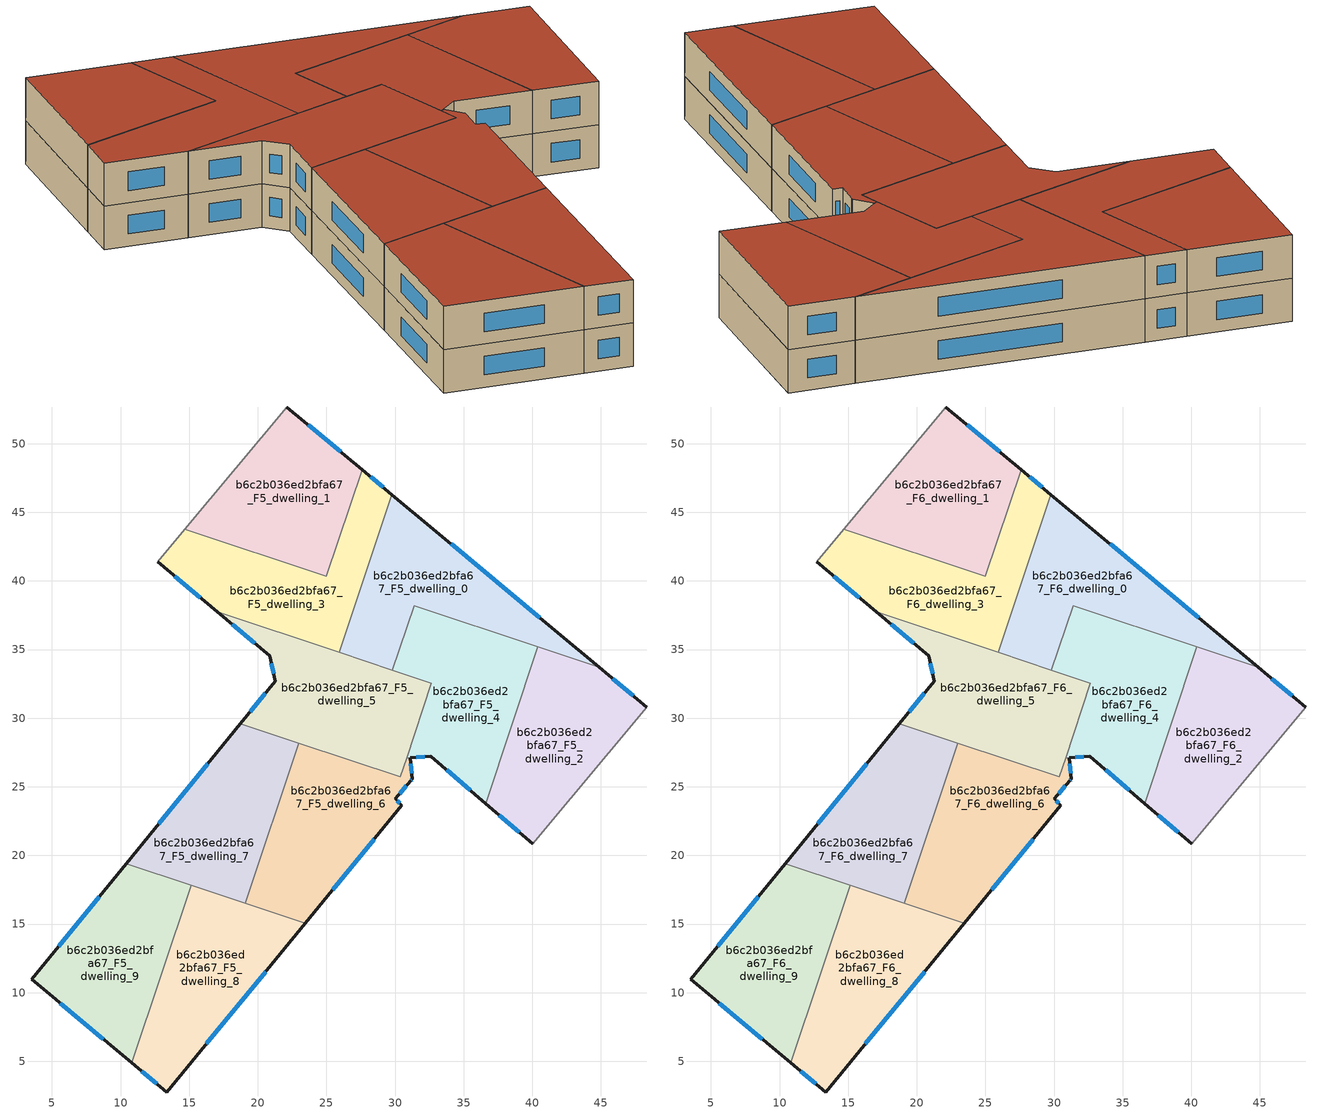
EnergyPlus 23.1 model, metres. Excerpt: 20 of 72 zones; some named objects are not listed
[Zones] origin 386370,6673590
b6c2b036ed2bfa67_F5_dwelling_0
 floor to b6c2b036ed2bfa67_F4_dwelling_0 (EU_floor_Construction): 44.86,33.71 31.38,38.2 29.81,33.49 25.94,34.79 29.77,46.29 z15
 wall outside (EU_wall_Construction): 44.86,33.71 29.77,46.29 z15:18
 wall to b6c2b036ed2bfa67_F5_dwelling_4 (EU_wall_Construction): 29.81,33.49 31.38,38.2 40.41,35.19 z15:18
 wall to b6c2b036ed2bfa67_F5_dwelling_3 (EU_wall_Construction): 29.77,46.29 25.94,34.79 z15:18
 wall to b6c2b036ed2bfa67_F5_dwelling_5 (EU_wall_Construction): 25.94,34.79 29.81,33.49 z15:18
 wall to b6c2b036ed2bfa67_F5_dwelling_2 (EU_wall_Construction): 40.41,35.19 44.86,33.71 z15:18
 window (EU_Window_Construction): 40.55,37.3 34.08,42.7 z15.86:17.14
b6c2b036ed2bfa67_F5_dwelling_1
 floor to b6c2b036ed2bfa67_F4_dwelling_1 (EU_floor_Construction): 27.59,48.11 25,40.33 14.7,43.76 22.13,52.67 z15
 wall outside (EU_wall_Construction): 27.59,48.11 22.13,52.67 z15:18
 wall to b6c2b036ed2bfa67_F5_dwelling_3 (EU_wall_Construction): 14.7,43.76 25,40.33 27.59,48.11 z15:18
 wall adiabatic (EU_wall_Construction): 22.13,52.67 14.7,43.76 z15:18
 window (EU_Window_Construction): 26.03,49.41 23.69,51.36 z15.86:17.14
b6c2b036ed2bfa67_F5_dwelling_2
 floor to b6c2b036ed2bfa67_F4_dwelling_2 (EU_floor_Construction): 44.86,33.71 48.34,30.81 40.01,20.84 36.6,23.77 40.41,35.19 z15
 wall outside (EU_wall_Construction): 36.6,23.77 40.01,20.84 / 48.34,30.81 44.86,33.71 z15:18
 wall to b6c2b036ed2bfa67_F5_dwelling_4 (EU_wall_Construction): 40.41,35.19 36.6,23.77 z15:18
 wall adiabatic (EU_wall_Construction): 40.01,20.84 48.34,30.81 z15:18
 window (EU_Window_Construction): 37.58,22.93 39.04,21.68 / 47.35,31.63 45.85,32.88 z15.86:17.14
b6c2b036ed2bfa67_F5_dwelling_3
 floor to b6c2b036ed2bfa67_F4_dwelling_3 (EU_floor_Construction): 29.77,46.29 25.94,34.79 17.05,37.75 12.71,41.38 14.7,43.76 25,40.33 27.59,48.11 z15
 wall outside (EU_wall_Construction): 29.77,46.29 27.59,48.11 / 12.71,41.38 17.05,37.75 z15:18
 wall adiabatic (EU_wall_Construction): 14.7,43.76 12.71,41.38 z15:18
 wall to b6c2b036ed2bfa67_F5_dwelling_5 (EU_wall_Construction): 17.05,37.75 25.94,34.79 z15:18
 window (EU_Window_Construction): 29.15,46.81 28.22,47.59 / 13.95,40.34 15.81,38.79 z15.86:17.14
b6c2b036ed2bfa67_F5_dwelling_4
 floor to b6c2b036ed2bfa67_F4_dwelling_4 (EU_floor_Construction): 40.41,35.19 36.6,23.77 32.61,27.21 31.1,27.11 30.83,27.09 32.65,32.55 29.81,33.49 31.38,38.2 z15
 wall outside (EU_wall_Construction): 31.1,27.11 32.61,27.21 36.6,23.77 z15:18
 wall to b6c2b036ed2bfa67_F5_dwelling_6 (EU_wall_Construction): 30.83,27.09 31.09,27.11 z15:18
 wall to b6c2b036ed2bfa67_F5_dwelling_5 (EU_wall_Construction): 29.81,33.49 32.65,32.55 30.83,27.09 z15:18
 window (EU_Window_Construction): 33.75,26.23 35.46,24.75 / 31.53,27.14 32.18,27.18 z15.86:17.14
b6c2b036ed2bfa67_F5_dwelling_5
 floor to b6c2b036ed2bfa67_F4_dwelling_5 (EU_floor_Construction): 32.65,32.55 30.37,25.72 18.73,29.6 21.26,32.69 20.89,34.54 17.05,37.75 z15
 wall outside (EU_wall_Construction): 17.05,37.75 20.89,34.54 21.26,32.69 18.73,29.6 z15:18
 wall to b6c2b036ed2bfa67_F5_dwelling_6 (EU_wall_Construction): 22.99,28.18 30.37,25.72 30.83,27.09 z15:18
 wall to b6c2b036ed2bfa67_F5_dwelling_7 (EU_wall_Construction): 18.73,29.6 22.99,28.18 z15:18
 window (EU_Window_Construction): 20.99,34.02 21.15,33.22 / 18.15,36.83 19.79,35.46 / 20.53,31.81 19.45,30.48 z15.86:17.14
b6c2b036ed2bfa67_F5_dwelling_6
 floor to b6c2b036ed2bfa67_F4_dwelling_6 (EU_floor_Construction): 31.1,27.11 31.25,25.56 31.15,25.45 30.01,24.13 30.49,23.65 23.44,15.05 19.1,16.5 22.99,28.18 30.37,25.72 30.83,27.09 z15
 wall outside (EU_wall_Construction): 23.44,15.05 30.49,23.65 30.01,24.13 31.15,25.45 31.25,25.56 31.09,27.11 z15:18
 wall to b6c2b036ed2bfa67_F5_dwelling_7 (EU_wall_Construction): 22.99,28.18 19.1,16.5 z15:18
 wall to b6c2b036ed2bfa67_F5_dwelling_8 (EU_wall_Construction): 19.1,16.5 23.44,15.05 z15:18
 window (EU_Window_Construction): 31.2,26 31.14,26.67 / 31.18,25.49 31.22,25.53 / 30.34,24.51 30.83,25.08 / 30.35,23.78 30.15,23.99 / 25.46,17.51 28.47,21.19 z15.86:17.14
b6c2b036ed2bfa67_F5_dwelling_7
 floor to b6c2b036ed2bfa67_F4_dwelling_7 (EU_floor_Construction): 22.99,28.18 19.1,16.5 10.4,19.4 18.73,29.6 z15
 wall outside (EU_wall_Construction): 18.73,29.6 10.4,19.4 z15:18
 wall to b6c2b036ed2bfa67_F5_dwelling_9 (EU_wall_Construction): 10.4,19.4 15.15,17.82 z15:18
 wall to b6c2b036ed2bfa67_F5_dwelling_8 (EU_wall_Construction): 15.15,17.82 19.1,16.5 z15:18
 window (EU_Window_Construction): 16.35,26.68 12.78,22.31 z15.86:17.14
b6c2b036ed2bfa67_F5_dwelling_8
 floor to b6c2b036ed2bfa67_F4_dwelling_8 (EU_floor_Construction): 23.44,15.05 13.37,2.77 10.84,4.88 15.15,17.82 z15
 wall outside (EU_wall_Construction): 10.84,4.88 13.37,2.77 23.44,15.05 z15:18
 wall to b6c2b036ed2bfa67_F5_dwelling_9 (EU_wall_Construction): 15.15,17.82 10.84,4.88 z15:18
 window (EU_Window_Construction): 11.56,4.28 12.65,3.37 / 16.25,6.28 20.56,11.54 z15.86:17.14
b6c2b036ed2bfa67_F5_dwelling_9
 floor to b6c2b036ed2bfa67_F4_dwelling_9 (EU_floor_Construction): 15.15,17.82 10.84,4.88 3.53,10.98 10.4,19.4 z15
 wall outside (EU_wall_Construction): 10.4,19.4 3.53,10.98 10.84,4.88 z15:18
 window (EU_Window_Construction): 5.62,9.24 8.75,6.63 / 8.44,16.99 5.49,13.39 z15.86:17.14
b6c2b036ed2bfa67_F6_dwelling_0
 floor to b6c2b036ed2bfa67_F5_dwelling_0 (EU_floor_Construction): 44.86,33.71 31.38,38.2 29.81,33.49 25.94,34.79 29.77,46.29 z18
 wall outside (EU_wall_Construction): 44.86,33.71 29.77,46.29 z18:21
 wall to b6c2b036ed2bfa67_F6_dwelling_4 (EU_wall_Construction): 29.81,33.49 31.38,38.2 40.41,35.19 z18:21
 wall to b6c2b036ed2bfa67_F6_dwelling_3 (EU_wall_Construction): 29.77,46.29 25.94,34.79 z18:21
 wall to b6c2b036ed2bfa67_F6_dwelling_5 (EU_wall_Construction): 25.94,34.79 29.81,33.49 z18:21
 wall to b6c2b036ed2bfa67_F6_dwelling_2 (EU_wall_Construction): 40.41,35.19 44.86,33.71 z18:21
 window (EU_Window_Construction): 40.55,37.3 34.08,42.7 z18.86:20.14
 roof outside (EU_roof_Construction): 44.86,33.71 29.77,46.29 25.94,34.79 29.81,33.49 31.38,38.2 z21
b6c2b036ed2bfa67_F6_dwelling_1
 floor to b6c2b036ed2bfa67_F5_dwelling_1 (EU_floor_Construction): 27.59,48.11 25,40.33 14.7,43.76 22.13,52.67 z18
 wall outside (EU_wall_Construction): 27.59,48.11 22.13,52.67 z18:21
 wall to b6c2b036ed2bfa67_F6_dwelling_3 (EU_wall_Construction): 14.7,43.76 25,40.33 27.59,48.11 z18:21
 wall adiabatic (EU_wall_Construction): 22.13,52.67 14.7,43.76 z18:21
 window (EU_Window_Construction): 26.03,49.41 23.69,51.36 z18.86:20.14
 roof outside (EU_roof_Construction): 25,40.33 27.59,48.11 22.13,52.67 14.7,43.76 z21
b6c2b036ed2bfa67_F6_dwelling_2
 floor to b6c2b036ed2bfa67_F5_dwelling_2 (EU_floor_Construction): 44.86,33.71 48.34,30.81 40.01,20.84 36.6,23.77 40.41,35.19 z18
 wall outside (EU_wall_Construction): 36.6,23.77 40.01,20.84 / 48.34,30.81 44.86,33.71 z18:21
 wall to b6c2b036ed2bfa67_F6_dwelling_4 (EU_wall_Construction): 40.41,35.19 36.6,23.77 z18:21
 wall adiabatic (EU_wall_Construction): 40.01,20.84 48.34,30.81 z18:21
 window (EU_Window_Construction): 37.58,22.93 39.04,21.68 / 47.35,31.63 45.85,32.88 z18.86:20.14
 roof outside (EU_roof_Construction): 40.01,20.84 48.34,30.81 44.86,33.71 40.41,35.19 36.6,23.77 z21
b6c2b036ed2bfa67_F6_dwelling_3
 floor to b6c2b036ed2bfa67_F5_dwelling_3 (EU_floor_Construction): 29.77,46.29 25.94,34.79 17.05,37.75 12.71,41.38 14.7,43.76 25,40.33 27.59,48.11 z18
 wall outside (EU_wall_Construction): 29.77,46.29 27.59,48.11 / 12.71,41.38 17.05,37.75 z18:21
 wall adiabatic (EU_wall_Construction): 14.7,43.76 12.71,41.38 z18:21
 wall to b6c2b036ed2bfa67_F6_dwelling_5 (EU_wall_Construction): 17.05,37.75 25.94,34.79 z18:21
 window (EU_Window_Construction): 29.15,46.81 28.22,47.59 / 13.95,40.34 15.81,38.79 z18.86:20.14
 roof outside (EU_roof_Construction): 25.94,34.79 29.77,46.29 27.59,48.11 25,40.33 14.7,43.76 12.71,41.38 17.05,37.75 z21
b6c2b036ed2bfa67_F6_dwelling_4
 floor to b6c2b036ed2bfa67_F5_dwelling_4 (EU_floor_Construction): 40.41,35.19 36.6,23.77 32.61,27.21 31.1,27.11 30.83,27.09 32.65,32.55 29.81,33.49 31.38,38.2 z18
 wall outside (EU_wall_Construction): 31.1,27.11 32.61,27.21 36.6,23.77 z18:21
 wall to b6c2b036ed2bfa67_F6_dwelling_6 (EU_wall_Construction): 30.83,27.09 31.09,27.11 z18:21
 wall to b6c2b036ed2bfa67_F6_dwelling_5 (EU_wall_Construction): 29.81,33.49 32.65,32.55 30.83,27.09 z18:21
 window (EU_Window_Construction): 33.75,26.23 35.46,24.75 / 31.53,27.14 32.18,27.18 z18.86:20.14
 roof outside (EU_roof_Construction): 36.6,23.77 40.41,35.19 31.38,38.2 29.81,33.49 32.65,32.55 30.83,27.09 31.09,27.11 32.61,27.21 z21
b6c2b036ed2bfa67_F6_dwelling_5
 floor to b6c2b036ed2bfa67_F5_dwelling_5 (EU_floor_Construction): 32.65,32.55 30.37,25.72 18.73,29.6 21.26,32.69 20.89,34.54 17.05,37.75 z18
 wall outside (EU_wall_Construction): 17.05,37.75 20.89,34.54 21.26,32.69 18.73,29.6 z18:21
 wall to b6c2b036ed2bfa67_F6_dwelling_6 (EU_wall_Construction): 22.99,28.18 30.37,25.72 30.83,27.09 z18:21
 wall to b6c2b036ed2bfa67_F6_dwelling_7 (EU_wall_Construction): 18.73,29.6 22.99,28.18 z18:21
 window (EU_Window_Construction): 20.99,34.02 21.15,33.22 / 18.15,36.83 19.79,35.46 / 20.53,31.81 19.45,30.48 z18.86:20.14
 roof outside (EU_roof_Construction): 30.37,25.72 32.65,32.55 17.05,37.75 20.89,34.54 21.26,32.69 18.73,29.6 z21
b6c2b036ed2bfa67_F6_dwelling_6
 floor to b6c2b036ed2bfa67_F5_dwelling_6 (EU_floor_Construction): 31.1,27.11 31.25,25.56 31.15,25.45 30.01,24.13 30.49,23.65 23.44,15.05 19.1,16.5 22.99,28.18 30.37,25.72 30.83,27.09 z18
 wall outside (EU_wall_Construction): 23.44,15.05 30.49,23.65 30.01,24.13 31.15,25.45 31.25,25.56 31.09,27.11 z18:21
 wall to b6c2b036ed2bfa67_F6_dwelling_7 (EU_wall_Construction): 22.99,28.18 19.1,16.5 z18:21
 wall to b6c2b036ed2bfa67_F6_dwelling_8 (EU_wall_Construction): 19.1,16.5 23.44,15.05 z18:21
 window (EU_Window_Construction): 31.2,26 31.14,26.67 / 31.18,25.49 31.22,25.53 / 30.34,24.51 30.83,25.08 / 30.35,23.78 30.15,23.99 / 25.46,17.51 28.47,21.19 z18.86:20.14
 roof outside (EU_roof_Construction): 23.44,15.05 30.49,23.65 30.01,24.13 31.15,25.45 31.25,25.56 31.09,27.11 30.83,27.09 30.37,25.72 22.99,28.18 19.1,16.5 z21
b6c2b036ed2bfa67_F6_dwelling_7
 floor to b6c2b036ed2bfa67_F5_dwelling_7 (EU_floor_Construction): 22.99,28.18 19.1,16.5 10.4,19.4 18.73,29.6 z18
 wall outside (EU_wall_Construction): 18.73,29.6 10.4,19.4 z18:21
 wall to b6c2b036ed2bfa67_F6_dwelling_9 (EU_wall_Construction): 10.4,19.4 15.15,17.82 z18:21
 wall to b6c2b036ed2bfa67_F6_dwelling_8 (EU_wall_Construction): 15.15,17.82 19.1,16.5 z18:21
 window (EU_Window_Construction): 16.35,26.68 12.78,22.31 z18.86:20.14
 roof outside (EU_roof_Construction): 19.1,16.5 22.99,28.18 18.73,29.6 10.4,19.4 z21
b6c2b036ed2bfa67_F6_dwelling_8
 floor to b6c2b036ed2bfa67_F5_dwelling_8 (EU_floor_Construction): 23.44,15.05 13.37,2.77 10.84,4.88 15.15,17.82 z18
 wall outside (EU_wall_Construction): 10.84,4.88 13.37,2.77 23.44,15.05 z18:21
 wall to b6c2b036ed2bfa67_F6_dwelling_9 (EU_wall_Construction): 15.15,17.82 10.84,4.88 z18:21
 window (EU_Window_Construction): 11.56,4.28 12.65,3.37 / 16.25,6.28 20.56,11.54 z18.86:20.14
 roof outside (EU_roof_Construction): 13.37,2.77 23.44,15.05 15.15,17.82 10.84,4.88 z21
b6c2b036ed2bfa67_F6_dwelling_9
 floor to b6c2b036ed2bfa67_F5_dwelling_9 (EU_floor_Construction): 15.15,17.82 10.84,4.88 3.53,10.98 10.4,19.4 z18
 wall outside (EU_wall_Construction): 10.4,19.4 3.53,10.98 10.84,4.88 z18:21
 window (EU_Window_Construction): 5.62,9.24 8.75,6.63 / 8.44,16.99 5.49,13.39 z18.86:20.14
 roof outside (EU_roof_Construction): 10.84,4.88 15.15,17.82 10.4,19.4 3.53,10.98 z21
[Building]
EU S2 Campaign: North Axis=0; Terrain=City; Solar Distribution=FullExterior
[Site:Location]
Helsinki-Vantaa.AP: Latitude=60.317; Longitude=24.963; Time Zone=2; Elevation=54.6
[SizingPeriod:WeatherFileDays]
AnnualSizingPeriod: Begin Month=1; Begin Day of Month=1; End Month=12; End Day of Month=31; Day of Week for Start Day=Monday; Use Weather File Daylight Saving Period=No; Use Weather File Rain and Snow Indicators=No
[MATERIAL]
EU_InternalMass_Material: Roughness=MediumRough; Thickness=0.1; Conductivity=1; Density=1800; Specific Heat=900; Thermal Absorptance=0.9; Solar Absorptance=0.7; Visible Absorptance=0.7
[MATERIAL:NOMASS] Roughness=MediumRough; Thermal Absorptance=0.9; Solar Absorptance=0.7; Visible Absorptance=0.7
Name | Thermal Resistance
EU_wall_NoMass | 1.10183
EU_roof_NoMass; EU_floor_NoMass | 1.70606
[WINDOWMATERIAL:SIMPLEGLAZINGSYSTEM]
EU_Window_SimpleGlazing: UFactor=3.11035; Solar Heat Gain Coefficient=0.8; Visible Transmittance=0.8
[CONSTRUCTION]
EU_wall_Construction: EU_wall_NoMass
EU_roof_Construction: EU_roof_NoMass
EU_floor_Construction: EU_floor_NoMass
EU_Window_Construction: EU_Window_SimpleGlazing
EU_InternalMass_Construction: EU_InternalMass_Material
[ZONE] Type=1; Multiplier=1; Ceiling Height=autocalculate; Floor Area=autocalculate; Part of Total Floor Area=Yes
Name | Volume
b6c2b036ed2bfa67_F5_dwelling_0; b6c2b036ed2bfa67_F6_dwelling_0 | 257.45
b6c2b036ed2bfa67_F5_dwelling_1; b6c2b036ed2bfa67_F6_dwelling_1; b6c2b036ed2bfa67_F5_dwelling_9; b6c2b036ed2bfa67_F6_dwelling_9 | 257.443
b6c2b036ed2bfa67_F5_dwelling_2; b6c2b036ed2bfa67_F6_dwelling_2 | 260.049
b6c2b036ed2bfa67_F5_dwelling_3; b6c2b036ed2bfa67_F6_dwelling_3 | 257.451
b6c2b036ed2bfa67_F5_dwelling_4; b6c2b036ed2bfa67_F6_dwelling_4 | 257.403
b6c2b036ed2bfa67_F5_dwelling_5; b6c2b036ed2bfa67_F6_dwelling_5 | 262.64
b6c2b036ed2bfa67_F5_dwelling_6; b6c2b036ed2bfa67_F6_dwelling_6 | 254.85
b6c2b036ed2bfa67_F5_dwelling_7; b6c2b036ed2bfa67_F6_dwelling_7 | 252.155
b6c2b036ed2bfa67_F5_dwelling_8; b6c2b036ed2bfa67_F6_dwelling_8 | 257.437
[INTERNALMASS] Construction=EU_InternalMass_Construction
Name | Zone or ZoneList | Surface Area
b6c2b036ed2bfa67_F5_dwelling_0_EU_InternalMass | b6c2b036ed2bfa67_F5_dwelling_0 | 85.8184
b6c2b036ed2bfa67_F5_dwelling_1_EU_InternalMass | b6c2b036ed2bfa67_F5_dwelling_1 | 85.8175
b6c2b036ed2bfa67_F5_dwelling_2_EU_InternalMass | b6c2b036ed2bfa67_F5_dwelling_2 | 86.6833
b6c2b036ed2bfa67_F5_dwelling_3_EU_InternalMass | b6c2b036ed2bfa67_F5_dwelling_3 | 85.8167
b6c2b036ed2bfa67_F5_dwelling_4_EU_InternalMass | b6c2b036ed2bfa67_F5_dwelling_4 | 85.8005
b6c2b036ed2bfa67_F5_dwelling_5_EU_InternalMass | b6c2b036ed2bfa67_F5_dwelling_5 | 87.5575
b6c2b036ed2bfa67_F5_dwelling_6_EU_InternalMass | b6c2b036ed2bfa67_F5_dwelling_6 | 84.9508
b6c2b036ed2bfa67_F5_dwelling_7_EU_InternalMass | b6c2b036ed2bfa67_F5_dwelling_7 | 84.0559
b6c2b036ed2bfa67_F5_dwelling_8_EU_InternalMass | b6c2b036ed2bfa67_F5_dwelling_8 | 85.8142
b6c2b036ed2bfa67_F5_dwelling_9_EU_InternalMass | b6c2b036ed2bfa67_F5_dwelling_9 | 85.8156
b6c2b036ed2bfa67_F6_dwelling_0_EU_InternalMass | b6c2b036ed2bfa67_F6_dwelling_0 | 85.8184
b6c2b036ed2bfa67_F6_dwelling_1_EU_InternalMass | b6c2b036ed2bfa67_F6_dwelling_1 | 85.8175
b6c2b036ed2bfa67_F6_dwelling_2_EU_InternalMass | b6c2b036ed2bfa67_F6_dwelling_2 | 86.6833
b6c2b036ed2bfa67_F6_dwelling_3_EU_InternalMass | b6c2b036ed2bfa67_F6_dwelling_3 | 85.8167
b6c2b036ed2bfa67_F6_dwelling_4_EU_InternalMass | b6c2b036ed2bfa67_F6_dwelling_4 | 85.8005
b6c2b036ed2bfa67_F6_dwelling_5_EU_InternalMass | b6c2b036ed2bfa67_F6_dwelling_5 | 87.5575
b6c2b036ed2bfa67_F6_dwelling_6_EU_InternalMass | b6c2b036ed2bfa67_F6_dwelling_6 | 84.9508
b6c2b036ed2bfa67_F6_dwelling_7_EU_InternalMass | b6c2b036ed2bfa67_F6_dwelling_7 | 84.0559
b6c2b036ed2bfa67_F6_dwelling_8_EU_InternalMass | b6c2b036ed2bfa67_F6_dwelling_8 | 85.8142
b6c2b036ed2bfa67_F6_dwelling_9_EU_InternalMass | b6c2b036ed2bfa67_F6_dwelling_9 | 85.8156
[OTHEREQUIPMENT] Fuel Type=Electricity; Design Level Calculation Method=Watts/Area; Power per Zone Floor Area=1; Fraction Latent=0; Fraction Radiant=0; Fraction Lost=0; Carbon Dioxide Generation Rate=0; EndUse Subcategory=EU_Step8_InternalGains
Name | Zone or ZoneList or Space or SpaceList | Schedule
EU_Step8_InternalGain_b6c2b036ed2bfa67_F5_dwelling_0_f000 | b6c2b036ed2bfa67_F5_dwelling_0 | EU_Step8_GainSchedule_b6c2b036ed2bfa67_F5_dwelling_0_f000
EU_Step8_InternalGain_b6c2b036ed2bfa67_F5_dwelling_1_f000 | b6c2b036ed2bfa67_F5_dwelling_1 | EU_Step8_GainSchedule_b6c2b036ed2bfa67_F5_dwelling_1_f000
EU_Step8_InternalGain_b6c2b036ed2bfa67_F5_dwelling_2_f000 | b6c2b036ed2bfa67_F5_dwelling_2 | EU_Step8_GainSchedule_b6c2b036ed2bfa67_F5_dwelling_2_f000
EU_Step8_InternalGain_b6c2b036ed2bfa67_F5_dwelling_3_f000 | b6c2b036ed2bfa67_F5_dwelling_3 | EU_Step8_GainSchedule_b6c2b036ed2bfa67_F5_dwelling_3_f000
EU_Step8_InternalGain_b6c2b036ed2bfa67_F5_dwelling_4_f000 | b6c2b036ed2bfa67_F5_dwelling_4 | EU_Step8_GainSchedule_b6c2b036ed2bfa67_F5_dwelling_4_f000
EU_Step8_InternalGain_b6c2b036ed2bfa67_F5_dwelling_5_f000 | b6c2b036ed2bfa67_F5_dwelling_5 | EU_Step8_GainSchedule_b6c2b036ed2bfa67_F5_dwelling_5_f000
EU_Step8_InternalGain_b6c2b036ed2bfa67_F5_dwelling_6_f000 | b6c2b036ed2bfa67_F5_dwelling_6 | EU_Step8_GainSchedule_b6c2b036ed2bfa67_F5_dwelling_6_f000
EU_Step8_InternalGain_b6c2b036ed2bfa67_F5_dwelling_7_f000 | b6c2b036ed2bfa67_F5_dwelling_7 | EU_Step8_GainSchedule_b6c2b036ed2bfa67_F5_dwelling_7_f000
EU_Step8_InternalGain_b6c2b036ed2bfa67_F5_dwelling_8_f000 | b6c2b036ed2bfa67_F5_dwelling_8 | EU_Step8_GainSchedule_b6c2b036ed2bfa67_F5_dwelling_8_f000
EU_Step8_InternalGain_b6c2b036ed2bfa67_F5_dwelling_9_f000 | b6c2b036ed2bfa67_F5_dwelling_9 | EU_Step8_GainSchedule_b6c2b036ed2bfa67_F5_dwelling_9_f000
EU_Step8_InternalGain_b6c2b036ed2bfa67_F6_dwelling_0_f000 | b6c2b036ed2bfa67_F6_dwelling_0 | EU_Step8_GainSchedule_b6c2b036ed2bfa67_F6_dwelling_0_f000
EU_Step8_InternalGain_b6c2b036ed2bfa67_F6_dwelling_1_f000 | b6c2b036ed2bfa67_F6_dwelling_1 | EU_Step8_GainSchedule_b6c2b036ed2bfa67_F6_dwelling_1_f000
EU_Step8_InternalGain_b6c2b036ed2bfa67_F6_dwelling_2_f000 | b6c2b036ed2bfa67_F6_dwelling_2 | EU_Step8_GainSchedule_b6c2b036ed2bfa67_F6_dwelling_2_f000
EU_Step8_InternalGain_b6c2b036ed2bfa67_F6_dwelling_3_f000 | b6c2b036ed2bfa67_F6_dwelling_3 | EU_Step8_GainSchedule_b6c2b036ed2bfa67_F6_dwelling_3_f000
EU_Step8_InternalGain_b6c2b036ed2bfa67_F6_dwelling_4_f000 | b6c2b036ed2bfa67_F6_dwelling_4 | EU_Step8_GainSchedule_b6c2b036ed2bfa67_F6_dwelling_4_f000
EU_Step8_InternalGain_b6c2b036ed2bfa67_F6_dwelling_5_f000 | b6c2b036ed2bfa67_F6_dwelling_5 | EU_Step8_GainSchedule_b6c2b036ed2bfa67_F6_dwelling_5_f000
EU_Step8_InternalGain_b6c2b036ed2bfa67_F6_dwelling_6_f000 | b6c2b036ed2bfa67_F6_dwelling_6 | EU_Step8_GainSchedule_b6c2b036ed2bfa67_F6_dwelling_6_f000
EU_Step8_InternalGain_b6c2b036ed2bfa67_F6_dwelling_7_f000 | b6c2b036ed2bfa67_F6_dwelling_7 | EU_Step8_GainSchedule_b6c2b036ed2bfa67_F6_dwelling_7_f000
EU_Step8_InternalGain_b6c2b036ed2bfa67_F6_dwelling_8_f000 | b6c2b036ed2bfa67_F6_dwelling_8 | EU_Step8_GainSchedule_b6c2b036ed2bfa67_F6_dwelling_8_f000
EU_Step8_InternalGain_b6c2b036ed2bfa67_F6_dwelling_9_f000 | b6c2b036ed2bfa67_F6_dwelling_9 | EU_Step8_GainSchedule_b6c2b036ed2bfa67_F6_dwelling_9_f000
[ZONEVENTILATION:DESIGNFLOWRATE] Schedule=EU_AlwaysOn; Design Flow Rate Calculation Method=AirChanges/Hour; Air Changes per Hour=0.756316; Ventilation Type=Natural; Fan Pressure Rise=0; Fan Total Efficiency=1; Constant Term Coefficient=1; Temperature Term Coefficient=0; Velocity Term Coefficient=0; Velocity Squared Term Coefficient=0; Minimum Indoor Temperature=-100; Maximum Indoor Temperature=100; Delta Temperature=-100; Minimum Outdoor Temperature=-100; Maximum Outdoor Temperature=100; Maximum Wind Speed=40
Name | Zone or ZoneList or Space or SpaceList
EU_ConstantAir_b6c2b036ed2bfa67_F5_dwelling_0 | b6c2b036ed2bfa67_F5_dwelling_0
EU_ConstantAir_b6c2b036ed2bfa67_F5_dwelling_1 | b6c2b036ed2bfa67_F5_dwelling_1
EU_ConstantAir_b6c2b036ed2bfa67_F5_dwelling_2 | b6c2b036ed2bfa67_F5_dwelling_2
EU_ConstantAir_b6c2b036ed2bfa67_F5_dwelling_3 | b6c2b036ed2bfa67_F5_dwelling_3
EU_ConstantAir_b6c2b036ed2bfa67_F5_dwelling_4 | b6c2b036ed2bfa67_F5_dwelling_4
EU_ConstantAir_b6c2b036ed2bfa67_F5_dwelling_5 | b6c2b036ed2bfa67_F5_dwelling_5
EU_ConstantAir_b6c2b036ed2bfa67_F5_dwelling_6 | b6c2b036ed2bfa67_F5_dwelling_6
EU_ConstantAir_b6c2b036ed2bfa67_F5_dwelling_7 | b6c2b036ed2bfa67_F5_dwelling_7
EU_ConstantAir_b6c2b036ed2bfa67_F5_dwelling_8 | b6c2b036ed2bfa67_F5_dwelling_8
EU_ConstantAir_b6c2b036ed2bfa67_F5_dwelling_9 | b6c2b036ed2bfa67_F5_dwelling_9
EU_ConstantAir_b6c2b036ed2bfa67_F6_dwelling_0 | b6c2b036ed2bfa67_F6_dwelling_0
EU_ConstantAir_b6c2b036ed2bfa67_F6_dwelling_1 | b6c2b036ed2bfa67_F6_dwelling_1
EU_ConstantAir_b6c2b036ed2bfa67_F6_dwelling_2 | b6c2b036ed2bfa67_F6_dwelling_2
EU_ConstantAir_b6c2b036ed2bfa67_F6_dwelling_3 | b6c2b036ed2bfa67_F6_dwelling_3
EU_ConstantAir_b6c2b036ed2bfa67_F6_dwelling_4 | b6c2b036ed2bfa67_F6_dwelling_4
EU_ConstantAir_b6c2b036ed2bfa67_F6_dwelling_5 | b6c2b036ed2bfa67_F6_dwelling_5
EU_ConstantAir_b6c2b036ed2bfa67_F6_dwelling_6 | b6c2b036ed2bfa67_F6_dwelling_6
EU_ConstantAir_b6c2b036ed2bfa67_F6_dwelling_7 | b6c2b036ed2bfa67_F6_dwelling_7
EU_ConstantAir_b6c2b036ed2bfa67_F6_dwelling_8 | b6c2b036ed2bfa67_F6_dwelling_8
EU_ConstantAir_b6c2b036ed2bfa67_F6_dwelling_9 | b6c2b036ed2bfa67_F6_dwelling_9
[HVACTEMPLATE:ZONE:IDEALLOADSAIRSYSTEM] System Availability Schedule=EU_AlwaysOn; Maximum Heating Supply Air Temperature=50; Minimum Cooling Supply Air Temperature=13; Maximum Heating Supply Air Humidity Ratio=0.0156; Minimum Cooling Supply Air Humidity Ratio=0.0077; Heating Limit=NoLimit; Cooling Limit=NoLimit; Heating Availability Schedule=EU_AlwaysOn; Cooling Availability Schedule=EU_CoolingOff; Dehumidification Control Type=ConstantSensibleHeatRatio; Cooling Sensible Heat Ratio=0.7; Dehumidification Setpoint=60; Humidification Control Type=None; Humidification Setpoint=30; Outdoor Air Method=None; Outdoor Air Flow Rate per Person=0.00944; Outdoor Air Flow Rate per Zone Floor Area=0; Outdoor Air Flow Rate per Zone=0; Demand Controlled Ventilation Type=None; Outdoor Air Economizer Type=NoEconomizer; Heat Recovery Type=None; Sensible Heat Recovery Effectiveness=0.7; Latent Heat Recovery Effectiveness=0.65
Name | Template Thermostat
b6c2b036ed2bfa67_F5_dwelling_0 | EU_HeatOnly_b6c2b036ed2bfa67_F5_dwelling_0
b6c2b036ed2bfa67_F5_dwelling_1 | EU_HeatOnly_b6c2b036ed2bfa67_F5_dwelling_1
b6c2b036ed2bfa67_F5_dwelling_2 | EU_HeatOnly_b6c2b036ed2bfa67_F5_dwelling_2
b6c2b036ed2bfa67_F5_dwelling_3 | EU_HeatOnly_b6c2b036ed2bfa67_F5_dwelling_3
b6c2b036ed2bfa67_F5_dwelling_4 | EU_HeatOnly_b6c2b036ed2bfa67_F5_dwelling_4
b6c2b036ed2bfa67_F5_dwelling_5 | EU_HeatOnly_b6c2b036ed2bfa67_F5_dwelling_5
b6c2b036ed2bfa67_F5_dwelling_6 | EU_HeatOnly_b6c2b036ed2bfa67_F5_dwelling_6
b6c2b036ed2bfa67_F5_dwelling_7 | EU_HeatOnly_b6c2b036ed2bfa67_F5_dwelling_7
b6c2b036ed2bfa67_F5_dwelling_8 | EU_HeatOnly_b6c2b036ed2bfa67_F5_dwelling_8
b6c2b036ed2bfa67_F5_dwelling_9 | EU_HeatOnly_b6c2b036ed2bfa67_F5_dwelling_9
b6c2b036ed2bfa67_F6_dwelling_0 | EU_HeatOnly_b6c2b036ed2bfa67_F6_dwelling_0
b6c2b036ed2bfa67_F6_dwelling_1 | EU_HeatOnly_b6c2b036ed2bfa67_F6_dwelling_1
b6c2b036ed2bfa67_F6_dwelling_2 | EU_HeatOnly_b6c2b036ed2bfa67_F6_dwelling_2
b6c2b036ed2bfa67_F6_dwelling_3 | EU_HeatOnly_b6c2b036ed2bfa67_F6_dwelling_3
b6c2b036ed2bfa67_F6_dwelling_4 | EU_HeatOnly_b6c2b036ed2bfa67_F6_dwelling_4
b6c2b036ed2bfa67_F6_dwelling_5 | EU_HeatOnly_b6c2b036ed2bfa67_F6_dwelling_5
b6c2b036ed2bfa67_F6_dwelling_6 | EU_HeatOnly_b6c2b036ed2bfa67_F6_dwelling_6
b6c2b036ed2bfa67_F6_dwelling_7 | EU_HeatOnly_b6c2b036ed2bfa67_F6_dwelling_7
b6c2b036ed2bfa67_F6_dwelling_8 | EU_HeatOnly_b6c2b036ed2bfa67_F6_dwelling_8
b6c2b036ed2bfa67_F6_dwelling_9 | EU_HeatOnly_b6c2b036ed2bfa67_F6_dwelling_9
[SIZING:ZONE] Zone Cooling Design Supply Air Temperature Input Method=SupplyAirTemperature; Zone Cooling Design Supply Air Temperature=13; Zone Heating Design Supply Air Temperature Input Method=SupplyAirTemperature; Zone Heating Design Supply Air Temperature=50; Zone Cooling Design Supply Air Humidity Ratio=0.008; Zone Heating Design Supply Air Humidity Ratio=0.008; Cooling Design Air Flow Method=DesignDay; Cooling Design Air Flow Rate=0; Cooling Minimum Air Flow per Zone Floor Area=0.000762; Cooling Minimum Air Flow=0; Cooling Minimum Air Flow Fraction=0.2; Heating Design Air Flow Method=DesignDay; Heating Design Air Flow Rate=0; Heating Maximum Air Flow per Zone Floor Area=0.002032; Heating Maximum Air Flow=0.141576; Heating Maximum Air Flow Fraction=0.3; Account for Dedicated Outdoor Air System=No; Dedicated Outdoor Air System Control Strategy=NeutralSupplyAir; Dedicated Outdoor Air Low Setpoint Temperature for Design=autosize; Dedicated Outdoor Air High Setpoint Temperature for Design=autosize; Zone Load Sizing Method=Sensible Load Only No Latent Load; Zone Latent Cooling Design Supply Air Humidity Ratio Input Method=HumidityRatioDifference; Zone Cooling Design Supply Air Humidity Ratio Difference=0.005; Zone Latent Heating Design Supply Air Humidity Ratio Input Method=HumidityRatioDifference; Zone Humidification Design Supply Air Humidity Ratio Difference=0.005
b6c2b036ed2bfa67_F5_dwelling_0; b6c2b036ed2bfa67_F5_dwelling_1; b6c2b036ed2bfa67_F5_dwelling_2; b6c2b036ed2bfa67_F5_dwelling_3; b6c2b036ed2bfa67_F5_dwelling_4; b6c2b036ed2bfa67_F5_dwelling_5; b6c2b036ed2bfa67_F5_dwelling_6; b6c2b036ed2bfa67_F5_dwelling_7; b6c2b036ed2bfa67_F5_dwelling_8; b6c2b036ed2bfa67_F5_dwelling_9; b6c2b036ed2bfa67_F6_dwelling_0; b6c2b036ed2bfa67_F6_dwelling_1; b6c2b036ed2bfa67_F6_dwelling_2; b6c2b036ed2bfa67_F6_dwelling_3; b6c2b036ed2bfa67_F6_dwelling_4; b6c2b036ed2bfa67_F6_dwelling_5; b6c2b036ed2bfa67_F6_dwelling_6; b6c2b036ed2bfa67_F6_dwelling_7; b6c2b036ed2bfa67_F6_dwelling_8; b6c2b036ed2bfa67_F6_dwelling_9
[SCHEDULE:CONSTANT]
Name | Hourly Value
EU_AlwaysOn | 1
EU_CoolingOff | 0
[SCHEDULE:FILE] Column Number=1; Rows to Skip at Top=0; Number of Hours of Data=8760; Column Separator=Comma; Interpolate to Timestep=No; Minutes per Item=60; Adjust Schedule for Daylight Savings=Yes
Name | File
EU_Step8_GainSchedule_b6c2b036ed2bfa67_F5_dwelling_0_f000 | ../../schedules/b6c2b036ed2bfa67/b6c2b036ed2bfa67_F5_dwelling_0_f000_gain.csv
EU_Step8_GainSchedule_b6c2b036ed2bfa67_F5_dwelling_1_f000 | ../../schedules/b6c2b036ed2bfa67/b6c2b036ed2bfa67_F5_dwelling_1_f000_gain.csv
EU_Step8_GainSchedule_b6c2b036ed2bfa67_F5_dwelling_2_f000 | ../../schedules/b6c2b036ed2bfa67/b6c2b036ed2bfa67_F5_dwelling_2_f000_gain.csv
EU_Step8_GainSchedule_b6c2b036ed2bfa67_F5_dwelling_3_f000 | ../../schedules/b6c2b036ed2bfa67/b6c2b036ed2bfa67_F5_dwelling_3_f000_gain.csv
EU_Step8_GainSchedule_b6c2b036ed2bfa67_F5_dwelling_4_f000 | ../../schedules/b6c2b036ed2bfa67/b6c2b036ed2bfa67_F5_dwelling_4_f000_gain.csv
EU_Step8_GainSchedule_b6c2b036ed2bfa67_F5_dwelling_5_f000 | ../../schedules/b6c2b036ed2bfa67/b6c2b036ed2bfa67_F5_dwelling_5_f000_gain.csv
EU_Step8_GainSchedule_b6c2b036ed2bfa67_F5_dwelling_6_f000 | ../../schedules/b6c2b036ed2bfa67/b6c2b036ed2bfa67_F5_dwelling_6_f000_gain.csv
EU_Step8_GainSchedule_b6c2b036ed2bfa67_F5_dwelling_7_f000 | ../../schedules/b6c2b036ed2bfa67/b6c2b036ed2bfa67_F5_dwelling_7_f000_gain.csv
EU_Step8_GainSchedule_b6c2b036ed2bfa67_F5_dwelling_8_f000 | ../../schedules/b6c2b036ed2bfa67/b6c2b036ed2bfa67_F5_dwelling_8_f000_gain.csv
EU_Step8_GainSchedule_b6c2b036ed2bfa67_F5_dwelling_9_f000 | ../../schedules/b6c2b036ed2bfa67/b6c2b036ed2bfa67_F5_dwelling_9_f000_gain.csv
EU_Step8_GainSchedule_b6c2b036ed2bfa67_F6_dwelling_0_f000 | ../../schedules/b6c2b036ed2bfa67/b6c2b036ed2bfa67_F6_dwelling_0_f000_gain.csv
EU_Step8_GainSchedule_b6c2b036ed2bfa67_F6_dwelling_1_f000 | ../../schedules/b6c2b036ed2bfa67/b6c2b036ed2bfa67_F6_dwelling_1_f000_gain.csv
EU_Step8_GainSchedule_b6c2b036ed2bfa67_F6_dwelling_2_f000 | ../../schedules/b6c2b036ed2bfa67/b6c2b036ed2bfa67_F6_dwelling_2_f000_gain.csv
EU_Step8_GainSchedule_b6c2b036ed2bfa67_F6_dwelling_3_f000 | ../../schedules/b6c2b036ed2bfa67/b6c2b036ed2bfa67_F6_dwelling_3_f000_gain.csv
EU_Step8_GainSchedule_b6c2b036ed2bfa67_F6_dwelling_4_f000 | ../../schedules/b6c2b036ed2bfa67/b6c2b036ed2bfa67_F6_dwelling_4_f000_gain.csv
EU_Step8_GainSchedule_b6c2b036ed2bfa67_F6_dwelling_5_f000 | ../../schedules/b6c2b036ed2bfa67/b6c2b036ed2bfa67_F6_dwelling_5_f000_gain.csv
EU_Step8_GainSchedule_b6c2b036ed2bfa67_F6_dwelling_6_f000 | ../../schedules/b6c2b036ed2bfa67/b6c2b036ed2bfa67_F6_dwelling_6_f000_gain.csv
EU_Step8_GainSchedule_b6c2b036ed2bfa67_F6_dwelling_7_f000 | ../../schedules/b6c2b036ed2bfa67/b6c2b036ed2bfa67_F6_dwelling_7_f000_gain.csv
EU_Step8_GainSchedule_b6c2b036ed2bfa67_F6_dwelling_8_f000 | ../../schedules/b6c2b036ed2bfa67/b6c2b036ed2bfa67_F6_dwelling_8_f000_gain.csv
EU_Step8_GainSchedule_b6c2b036ed2bfa67_F6_dwelling_9_f000 | ../../schedules/b6c2b036ed2bfa67/b6c2b036ed2bfa67_F6_dwelling_9_f000_gain.csv
